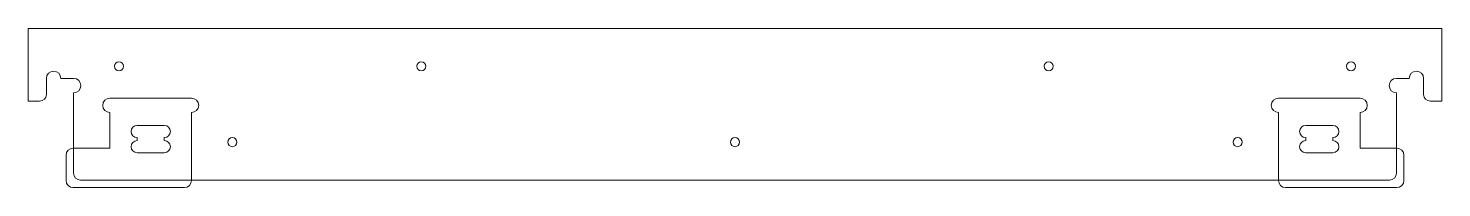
# Model space of a CAD drawing. Header units: millimetres. Extents: x -468 to 468, y -5 to 100.
import ezdxf

# ---------------------------------------------------------------- set-up
doc = ezdxf.new("R2010")
doc.units = ezdxf.units.MM

msp = doc.modelspace()

# ---------------------------------------------------------------- linework, layer by layer
at = {"color": 7, "linetype": 'Continuous', "lineweight": 15}
for p, q in [((467.5, 100), (-467.5, 100)), ((-467.5, 100), (-467.5, 52)), ((467.5, 52), (467.5, 100)), ((-455.5, 56.5), (-455.5, 67)), ((-446, 67), (-437.5, 67)), ((437.5, 67), (446, 67)), ((455.5, 67), (455.5, 56.5)), ((-437.5, 57.5), (-437.5, 4.5)), ((437.5, 4.5), (437.5, 57.5)), ((-467.5, 52), (-460, 52)), ((-359.5, 54), (-413.5, 54)), ((413.5, 54), (359.5, 54)), ((460, 52), (467.5, 52)), ((-413.5, 44.5), (-413.5, 21)), ((-359.5, -0.25), (-359.5, 44.5)), ((359.5, 44.5), (359.5, -0.25)), ((413.5, 21), (413.5, 44.5)), ((-377.5, 36), (-395.5, 36)), ((395.5, 36), (377.5, 36)), ((-413.5, 21), (-437.75, 21)), ((-395.5, 28), (-395.5, 26)), ((-377.5, 26), (-377.5, 28)), ((377.5, 28), (377.5, 26)), ((395.5, 26), (395.5, 28)), ((437.75, 21), (413.5, 21)), ((-442.5, -0.25), (-442.5, 16.25)), ((-395.5, 18), (-377.5, 18)), ((377.5, 18), (395.5, 18)), ((442.5, 16.25), (442.5, -0.25)), ((-433, 0), (433, 0)), ((-364.25, -5), (-437.75, -5)), ((437.75, -5), (364.25, -5))]:
    msp.add_line(p, q, dxfattribs=at)
for centre in [(-407.5, 75), (-207.5, 75), (207.5, 75), (407.5, 75), (-332.5, 25), (0, 25), (332.5, 25)]:
    msp.add_circle(centre, 3, dxfattribs=at)
for centre, radius, start, end in [((-450.75, 67), 4.75, 0, 180), ((-437.5, 62.25), 4.75, 270, 90), ((437.5, 62.25), 4.75, 90, 270), ((450.75, 67), 4.75, 0, 180), ((-460, 56.5), 4.5, 270, 0), ((460, 56.5), 4.5, 180, 270), ((-413.5, 49.25), 4.75, 90, 270), ((-359.5, 49.25), 4.75, 270, 90), ((359.5, 49.25), 4.75, 90, 270), ((413.5, 49.25), 4.75, 270, 90), ((-395.5, 32), 4, 90, 270), ((-377.5, 32), 4, 270, 90), ((377.5, 32), 4, 90, 270), ((395.5, 32), 4, 270, 90), ((-437.75, 16.25), 4.75, 90, 180), ((-395.5, 22), 4, 90, 270), ((-377.5, 22), 4, 270, 90), ((377.5, 22), 4, 90, 270), ((395.5, 22), 4, 270, 90), ((437.75, 16.25), 4.75, 0, 90), ((-433, 4.5), 4.5, 180, 270), ((433, 4.5), 4.5, 270, 0), ((-437.75, -0.25), 4.75, 180, 270), ((-364.25, -0.25), 4.75, 270, 0), ((364.25, -0.25), 4.75, 180, 270), ((437.75, -0.25), 4.75, 270, 0)]:
    msp.add_arc(centre, radius, start, end, dxfattribs=at)

doc.saveas('drawing.dxf')
